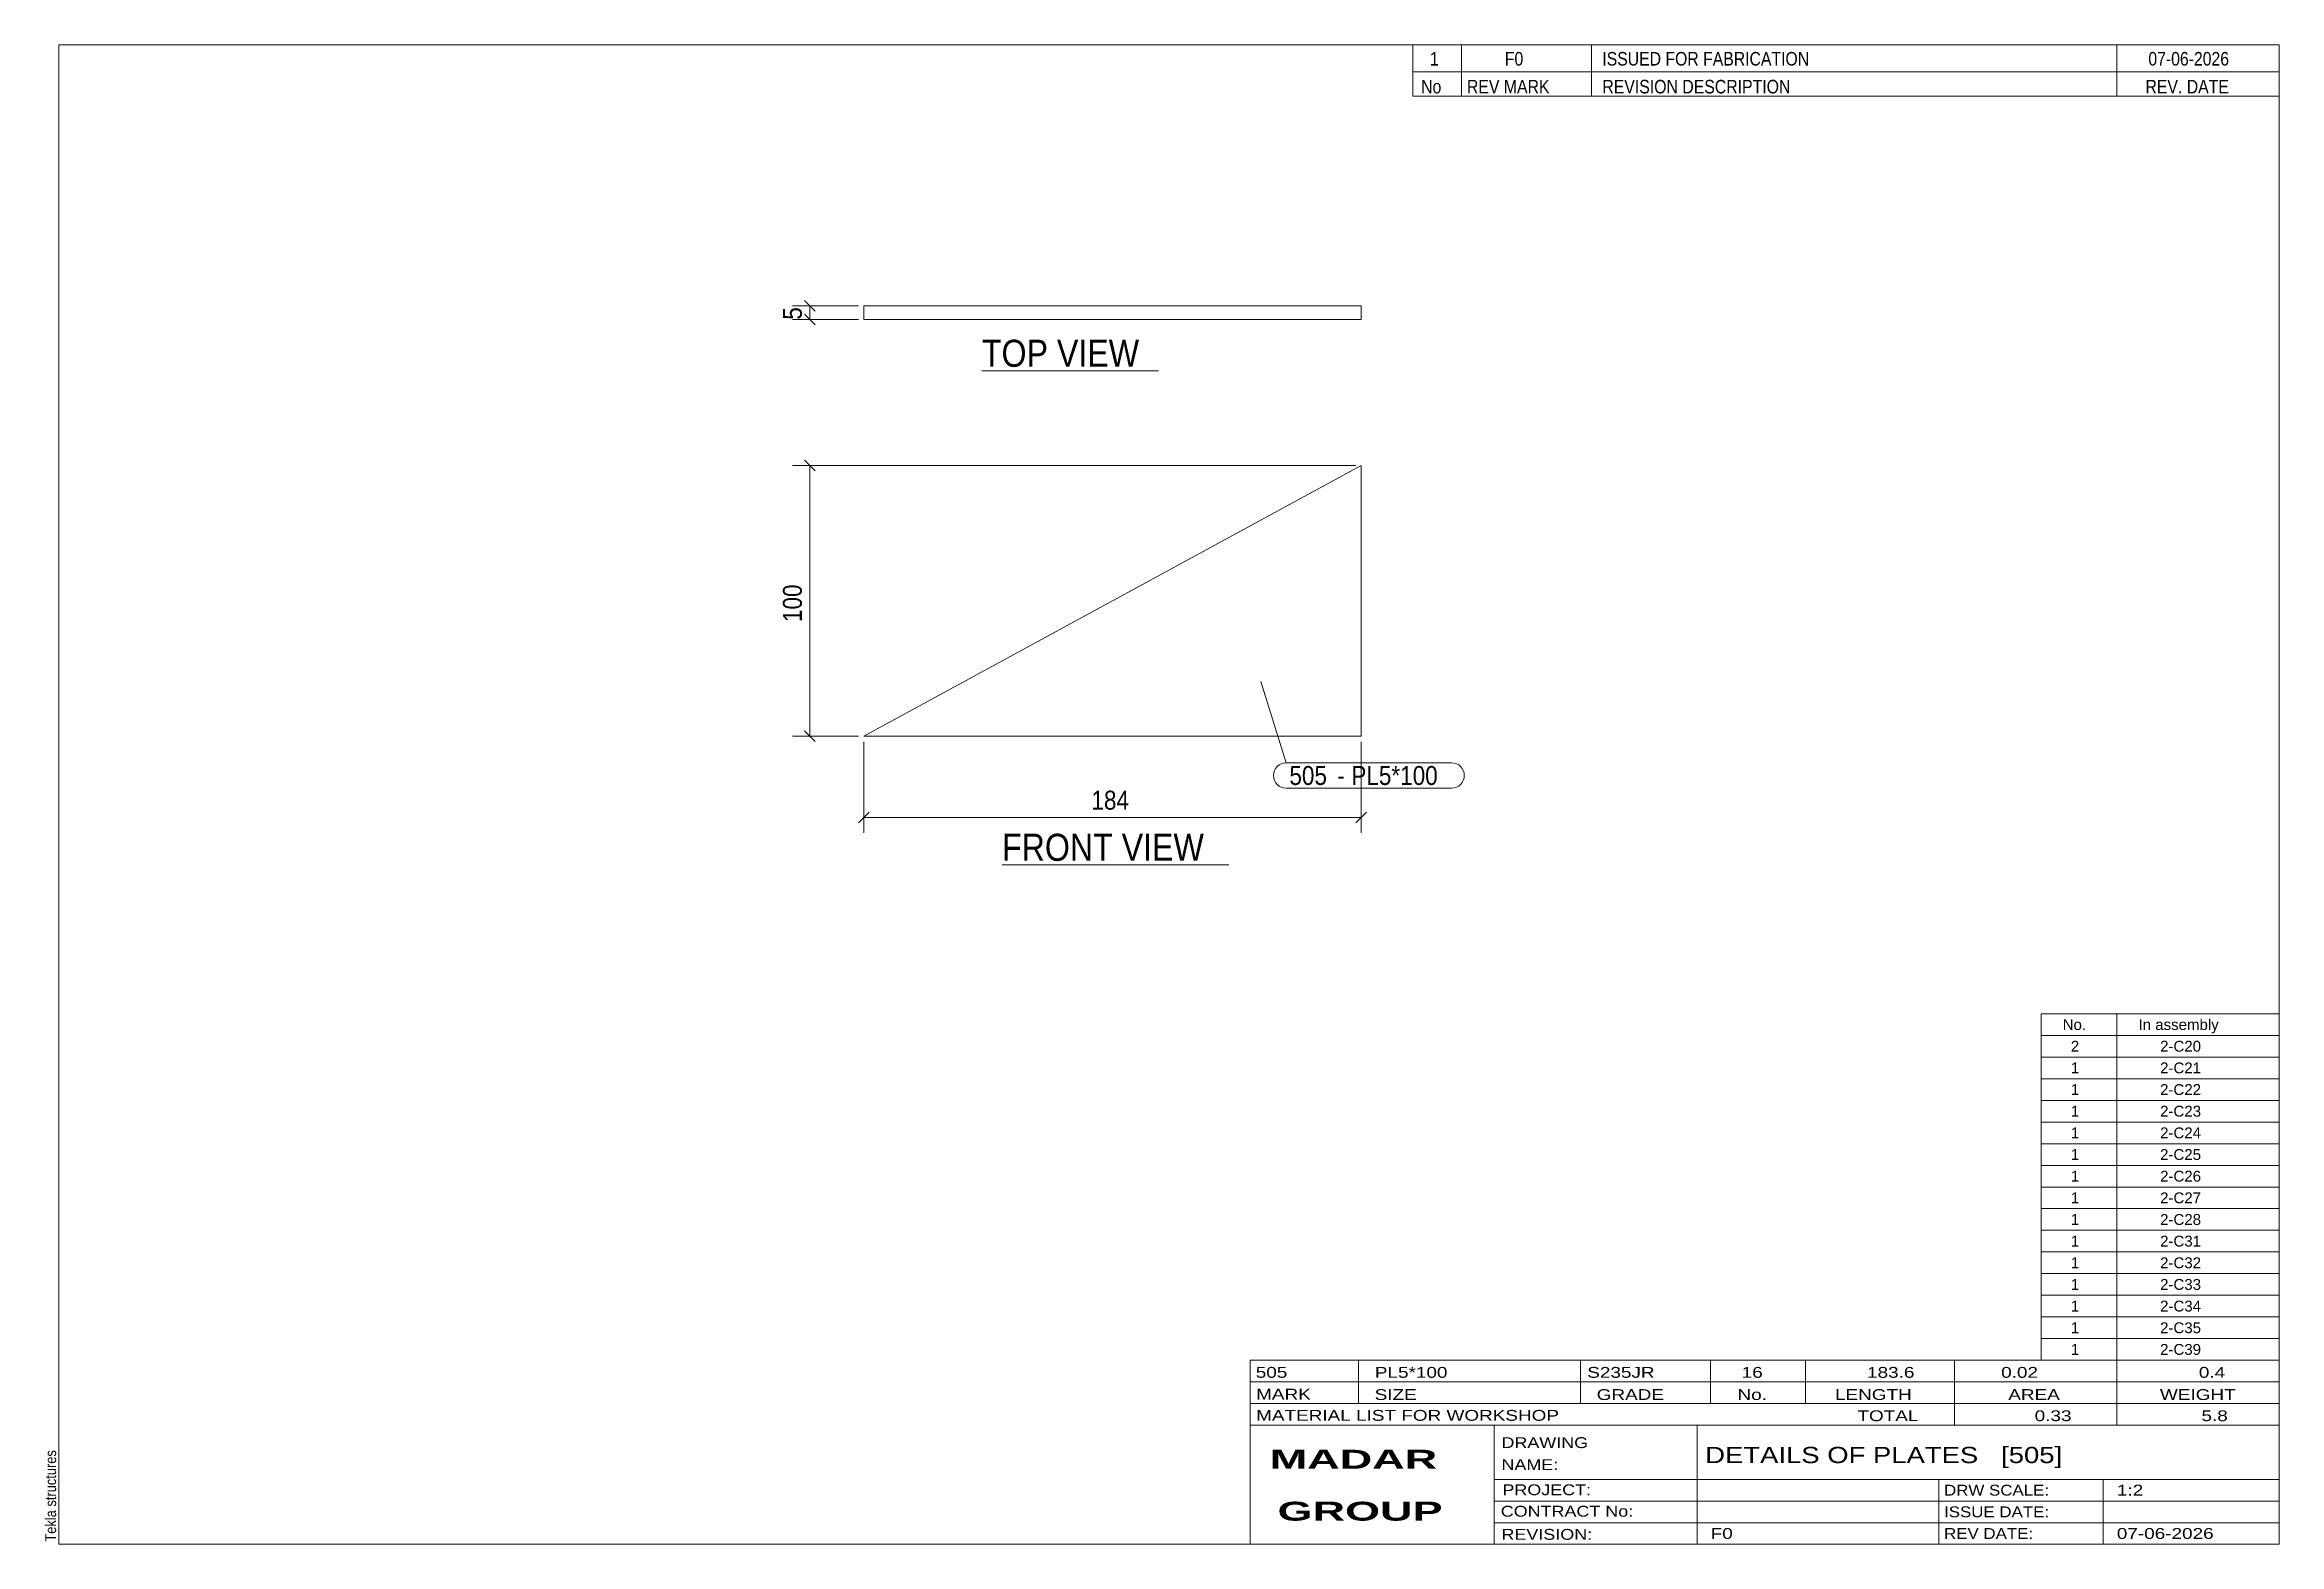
# Model space of a CAD drawing. Header units: millimetres. Extents: x 2 to 415, y 5 to 282.
import ezdxf

# ---------------------------------------------------------------- set-up
doc = ezdxf.new("R2010")
doc.units = ezdxf.units.MM
doc.linetypes.add('XKITLINE00', pattern=[0])
doc.linetypes.add('XKITLINE02', pattern=[4, 2, -2])
for name, color, linetype, lineweight in [('Dimensions', 7, 'Continuous', 0), ('DrawingSheet', 5, 'Continuous', 0), ('OtherObjectType', 7, 'Continuous', 0), ('Part', 2, 'Continuous', 0), ('PartMark', 7, 'Continuous', 0)]:
    doc.layers.add(name, color=color, linetype=linetype, lineweight=lineweight)
doc.styles.add('ARIAL', font='ARIAL.TTF')
doc.styles.add('ARIAL_BOLD', font='ARIALBD.TTF')
doc.styles.add('ARIAL_NARROW', font='ARIALN.TTF')

# ---------------------------------------------------------------- blocks, each defined once
blk = doc.blocks.new('*A1')
at = {"layer": 'Part', "color": 2, "linetype": 'XKITLINE00', "lineweight": 0}
for p, q in [((245.47, 204.25), (153.65, 154.25)), ((245.47, 154.25), (245.47, 204.25)), ((153.65, 154.25), (245.47, 154.25))]:
    blk.add_line(p, q, dxfattribs=at)
blk = doc.blocks.new('*A2')
at = {"layer": 'Part', "color": 2, "linetype": 'XKITLINE00', "lineweight": 0}
for p, q in [((153.65, 231.25), (153.65, 233.75)), ((153.65, 233.75), (245.47, 233.75)), ((245.47, 231.25), (153.65, 231.25)), ((245.47, 231.25), (245.47, 233.75))]:
    blk.add_line(p, q, dxfattribs=at)
at = {"layer": 'Part', "color": 7, "linetype": 'XKITLINE02', "lineweight": 0}
blk.add_line((245.47, 233.75), (245.47, 231.25), dxfattribs=at)
blk = doc.blocks.new('*A3')
at = {"layer": 'DrawingSheet', "color": 5, "linetype": 'XKITLINE00', "lineweight": 0}
for p, q in [((415, 282), (5, 282)), ((5, 282), (5, 5)), ((415, 5), (415, 282)), ((5, 5), (415, 5))]:
    blk.add_line(p, q, dxfattribs=at)
at = {"layer": 'DrawingSheet', "color": 5, "style": 'ARIAL', "width": 0.85}
blk.add_text('Tekla structures', height=2, rotation=90, dxfattribs=at).set_placement((4.5, 5.5))
blk = doc.blocks.new('*A4')
at = {"layer": 'OtherObjectType', "color": 7, "linetype": 'XKITLINE00', "lineweight": 0}
for p, q in [((371, 103), (415, 103)), ((371, 99), (371, 103)), ((385, 99), (385, 103)), ((415, 99), (415, 103)), ((371, 99), (415, 99)), ((371, 95), (371, 99)), ((371, 95), (415, 95)), ((371, 91), (371, 95)), ((385, 95), (385, 99)), ((385, 91), (385, 95)), ((415, 95), (415, 99)), ((415, 91), (415, 95)), ((371, 91), (415, 91)), ((371, 87), (371, 91)), ((385, 87), (385, 91)), ((415, 87), (415, 91)), ((371, 87), (415, 87)), ((371, 83), (371, 87)), ((385, 83), (385, 87)), ((415, 83), (415, 87)), ((371, 83), (415, 83)), ((371, 79), (371, 83)), ((385, 79), (385, 83)), ((415, 79), (415, 83)), ((371, 79), (415, 79)), ((371, 75), (371, 79)), ((385, 75), (385, 79)), ((415, 75), (415, 79)), ((371, 75), (415, 75)), ((371, 71), (371, 75)), ((385, 71), (385, 75)), ((415, 71), (415, 75)), ((371, 71), (415, 71)), ((371, 67), (371, 71)), ((385, 67), (385, 71)), ((415, 67), (415, 71)), ((371, 67), (415, 67)), ((371, 63), (371, 67)), ((385, 63), (385, 67)), ((415, 63), (415, 67)), ((371, 63), (415, 63)), ((371, 59), (371, 63)), ((385, 59), (385, 63)), ((415, 59), (415, 63)), ((371, 59), (415, 59)), ((371, 55), (371, 59)), ((385, 55), (385, 59)), ((415, 55), (415, 59)), ((371, 55), (415, 55)), ((371, 51), (371, 55)), ((385, 51), (385, 55)), ((415, 51), (415, 55)), ((371, 51), (415, 51)), ((371, 47), (371, 51)), ((385, 47), (385, 51)), ((415, 47), (415, 51)), ((371, 47), (415, 47)), ((371, 43), (371, 47)), ((385, 43), (385, 47)), ((415, 43), (415, 47)), ((371, 43), (415, 43)), ((371, 39), (371, 43)), ((385, 39), (385, 43)), ((415, 39), (415, 43)), ((371, 39), (415, 39))]:
    blk.add_line(p, q, dxfattribs=at)
at = {"layer": 'OtherObjectType', "color": 7, "style": 'ARIAL_NARROW', "width": 1.211571}
for s, p in [('No.', (375, 100)), ('In assembly', (389, 100)), ('2', (376.5, 96)), ('2-C20', (392.99, 96)), ('1', (376.5, 92)), ('2-C21', (392.99, 92)), ('1', (376.5, 88)), ('2-C22', (392.99, 88)), ('1', (376.5, 84)), ('2-C23', (392.99, 84)), ('1', (376.5, 80)), ('2-C24', (392.99, 80)), ('1', (376.5, 76)), ('2-C25', (392.99, 76)), ('1', (376.5, 72)), ('2-C26', (392.99, 72)), ('1', (376.5, 68)), ('2-C27', (392.99, 68)), ('2-C28', (392.99, 64)), ('1', (376.5, 64)), ('1', (376.5, 60)), ('2-C31', (392.99, 60)), ('1', (376.5, 56)), ('2-C32', (392.99, 56)), ('1', (376.5, 52)), ('2-C33', (392.99, 52)), ('1', (376.5, 48)), ('2-C34', (392.99, 48)), ('1', (376.5, 44)), ('2-C35', (392.99, 44)), ('1', (376.5, 40)), ('2-C39', (392.99, 40))]:
    blk.add_text(s, height=2, dxfattribs=at).set_placement(p)
blk = doc.blocks.new('*A5')
at = {"layer": 'OtherObjectType', "color": 7, "linetype": 'XKITLINE00', "lineweight": 0}
for p, q in [((255, 282), (415, 282)), ((415, 282), (255, 282)), ((255, 282), (255, 277)), ((264, 282), (264, 277)), ((288, 282), (288, 277)), ((385, 282), (385, 277)), ((415, 282), (415, 277)), ((255, 277), (415, 277)), ((255, 277), (255, 272.5)), ((255, 277), (415, 277)), ((264, 277), (264, 272.5)), ((288, 277), (288, 272.5)), ((385, 277), (385, 272.5)), ((415, 277), (415, 272.5)), ((415, 272.5), (255, 272.5))]:
    blk.add_line(p, q, dxfattribs=at)
at = {"layer": 'OtherObjectType', "color": 7, "style": 'ARIAL_NARROW'}
for s, width, p in [('1', 1.017001, (258.16, 278.15)), ('F0', 1.017001, (272, 278.15)), ('ISSUED FOR FABRICATION', 1.017001, (290, 278.15)), ('07-06-2026', 1.017001, (390.82, 278.15)), ('No', 1.02, (256.54, 273)), ('REV MARK', 1.02, (265, 273)), ('REVISION DESCRIPTION', 1.02, (290, 273)), ('REV. DATE', 1.02, (390.28, 273))]:
    blk.add_text(s, height=2.5, dxfattribs=dict(at, width=width)).set_placement(p)
blk = doc.blocks.new('*A6')
at = {"layer": 'OtherObjectType', "color": 7, "linetype": 'XKITLINE00', "lineweight": 0}
for p, q in [((225, 39), (415, 39)), ((225, 39), (225, 35)), ((225, 39), (415, 39)), ((245, 35), (245, 39)), ((286, 35), (286, 39)), ((310, 35), (310, 39)), ((327.5, 35), (327.5, 39)), ((355, 35), (355, 39)), ((385, 35), (385, 39)), ((415, 35), (415, 39)), ((225, 35), (415, 35)), ((225, 35), (225, 5)), ((225, 35), (415, 35)), ((245, 31), (245, 35)), ((286, 31), (286, 35)), ((310, 31), (310, 35)), ((327.5, 31), (327.5, 35)), ((355, 31), (355, 35)), ((385, 31), (385, 35)), ((415, 31), (415, 35)), ((225, 31), (415, 31)), ((355, 27), (355, 31)), ((385, 27), (385, 31)), ((415, 27), (415, 31)), ((225, 27), (415, 27)), ((270, 21), (270, 27)), ((307.5, 17), (307.5, 27)), ((415, 21), (415, 27)), ((270, 21), (270, 5)), ((415, 17), (415, 21)), ((270, 17), (415, 17)), ((307.5, 5), (307.5, 17)), ((352.16, 13), (352.16, 17)), ((382.5, 5), (382.5, 17)), ((415, 13), (415, 17)), ((270, 13), (415, 13)), ((352.16, 5), (352.16, 13)), ((415, 9), (415, 13)), ((270, 9), (415, 9)), ((415, 5), (415, 9)), ((225, 5), (415, 5)), ((262.5, 5), (415, 5))]:
    blk.add_line(p, q, dxfattribs=at)
at = {"layer": 'OtherObjectType', "color": 7, "style": 'ARIAL_NARROW'}
for s, height, width, p in [('505', 2, 1.525501, (226.01, 35.76)), ('PL5*100', 2, 1.525501, (248, 35.76)), ('S235JR', 2, 1.525501, (287.22, 35.76)), ('16', 2, 1.525501, (315.73, 35.76)), ('183.6', 2, 1.525501, (338.88, 35.76)), ('0.02', 2, 1.525501, (363.64, 35.76)), ('0.4', 2, 1.525501, (400.14, 35.76)), ('MARK', 2, 1.525501, (226.08, 31.73)), ('SIZE', 2, 1.525501, (247.96, 31.66)), ('GRADE', 2, 1.525501, (288.96, 31.66)), ('No.', 2, 1.525501, (314.96, 31.66)), ('LENGTH', 2, 1.525501, (332.96, 31.66)), ('AREA', 2, 1.525501, (364.96, 31.66)), ('WEIGHT', 2, 1.525501, (392.96, 31.66)), ('MATERIAL LIST FOR WORKSHOP', 2, 1.525501, (226.08, 27.82)), ('TOTAL', 2, 1.525501, (337.1, 27.75)), ('0.33', 2, 1.525501, (369.83, 27.75)), ('5.8', 2, 1.525501, (400.63, 27.75)), ('DRAWING', 2, 1.445, (271.38, 22.78)), ('NAME:', 2, 1.445, (271.38, 18.72)), ('DETAILS OF PLATES   [505]', 3, 1.474651, (309, 20)), ('PROJECT:', 2, 1.445, (271.55, 14.07)), ('DRW SCALE:', 2, 1.36, (353.1, 14)), ('1:2', 2, 1.525501, (385, 14)), ('CONTRACT No:', 2, 1.445, (271.25, 10.11)), ('ISSUE DATE:', 2, 1.36, (353.1, 10)), ('REVISION:', 2, 1.445, (271.38, 5.84)), ('F0', 2, 1.525501, (310, 6)), ('REV DATE:', 2, 1.36, (353.1, 6)), ('07-06-2026', 2, 1.525501, (385, 6))]:
    blk.add_text(s, height=height, dxfattribs=dict(at, width=width)).set_placement(p)
at = {"layer": 'OtherObjectType', "color": 1, "style": 'ARIAL_BOLD', "width": 1.7}
for s, p in [('MADAR ', (228.58, 18.97)), ('GROUP', (230.03, 9.37))]:
    blk.add_text(s, height=3.5, dxfattribs=at).set_placement(p)
blk = doc.blocks.new('*A7')
at = {"layer": 'Dimensions', "color": 7, "linetype": 'XKITLINE00', "lineweight": 0}
for p, q in [((153.65, 153.25), (153.65, 136.45)), ((245.47, 153.25), (245.47, 136.45)), ((154.64, 140.24), (152.66, 138.26)), ((153.65, 139.25), (245.47, 139.25)), ((246.46, 140.24), (244.48, 138.26))]:
    blk.add_line(p, q, dxfattribs=at)
at = {"layer": 'Dimensions', "color": 3}
for p in [(153.65, 139.25), (245.47, 139.25)]:
    blk.add_point(p, dxfattribs=at)
at = {"layer": 'Dimensions', "color": 3, "style": 'ARIAL', "width": 0.85}
blk.add_text('184', height=3.5, dxfattribs=at).set_placement((195.67, 140.7))
blk = doc.blocks.new('*A8')
at = {"layer": 'Dimensions', "color": 7, "linetype": 'XKITLINE00', "lineweight": 0}
for p, q in [((244.47, 204.25), (140.45, 204.25)), ((142.66, 205.24), (144.64, 203.26)), ((143.65, 154.25), (143.65, 204.25)), ((152.65, 154.25), (140.45, 154.25)), ((142.66, 155.24), (144.64, 153.26))]:
    blk.add_line(p, q, dxfattribs=at)
at = {"layer": 'Dimensions', "color": 3}
for p in [(143.65, 204.25), (143.65, 154.25)]:
    blk.add_point(p, dxfattribs=at)
at = {"layer": 'Dimensions', "color": 3, "style": 'ARIAL', "width": 0.85}
blk.add_text('100', height=3.5, rotation=90.0002, dxfattribs=at).set_placement((142.2, 175.36))
blk = doc.blocks.new('*A9')
at = {"layer": 'PartMark', "color": 7, "linetype": 'XKITLINE00', "lineweight": 0}
for p, q in [((226.96, 164.4), (231.62, 149.36)), ((231.62, 149.36), (262.17, 149.36)), ((231.62, 144.66), (262.17, 144.66))]:
    blk.add_line(p, q, dxfattribs=at)
for centre, start, end in [((231.62, 147.01), 90, 270), ((262.17, 147.01), 270, 90)]:
    blk.add_arc(centre, 2.35, start, end, dxfattribs=at)
at = {"layer": 'PartMark', "color": 1, "style": 'ARIAL', "width": 0.85}
blk.add_text('505', height=3.5, dxfattribs=at).set_placement((232.22, 145.26))
at = {"layer": 'PartMark', "color": 3, "style": 'ARIAL', "width": 0.85}
for s, p in [('PL5*100', (243.66, 145.26)), ('-', (241.06, 145.26))]:
    blk.add_text(s, height=3.5, dxfattribs=at).set_placement(p)
blk = doc.blocks.new('*A10')
at = {"layer": 'OtherObjectType', "color": 7, "linetype": 'XKITLINE00', "lineweight": 0}
blk.add_line((179.16, 130.5), (221.01, 130.5), dxfattribs=at)
at = {"layer": 'OtherObjectType', "color": 3, "style": 'ARIAL', "width": 0.85}
blk.add_text('FRONT VIEW', height=5, dxfattribs=at).set_placement((179.16, 131.25))
blk = doc.blocks.new('*A11')
at = {"layer": 'Dimensions', "color": 7, "linetype": 'XKITLINE00', "lineweight": 0}
for p, q in [((152.65, 233.75), (140.45, 233.75)), ((152.65, 231.25), (140.45, 231.25)), ((142.66, 234.74), (144.64, 232.76)), ((142.66, 232.24), (144.64, 230.26)), ((143.65, 231.25), (143.65, 233.75))]:
    blk.add_line(p, q, dxfattribs=at)
at = {"layer": 'Dimensions', "color": 3}
for p in [(143.65, 233.75), (143.65, 231.25)]:
    blk.add_point(p, dxfattribs=at)
at = {"layer": 'Dimensions', "color": 3, "style": 'ARIAL', "width": 0.85}
blk.add_text('5', height=3.5, rotation=90.0002, dxfattribs=at).set_placement((142.2, 231.2))
blk = doc.blocks.new('*A12')
at = {"layer": 'OtherObjectType', "color": 7, "linetype": 'XKITLINE00', "lineweight": 0}
blk.add_line((175.44, 221.75), (208.04, 221.75), dxfattribs=at)
at = {"layer": 'OtherObjectType', "color": 3, "style": 'ARIAL', "width": 0.85}
blk.add_text('TOP VIEW', height=5, dxfattribs=at).set_placement((175.44, 222.5))

msp = doc.modelspace()

# ---------------------------------------------------------------- block references
at = {"lineweight": 0}
for name in ['*A3', '*A5', '*A11', '*A2', '*A12', '*A8', '*A1', '*A9', '*A7', '*A10', '*A4', '*A6']:
    msp.add_blockref(name, (0, 0), dxfattribs=at)

doc.saveas('drawing.dxf')
